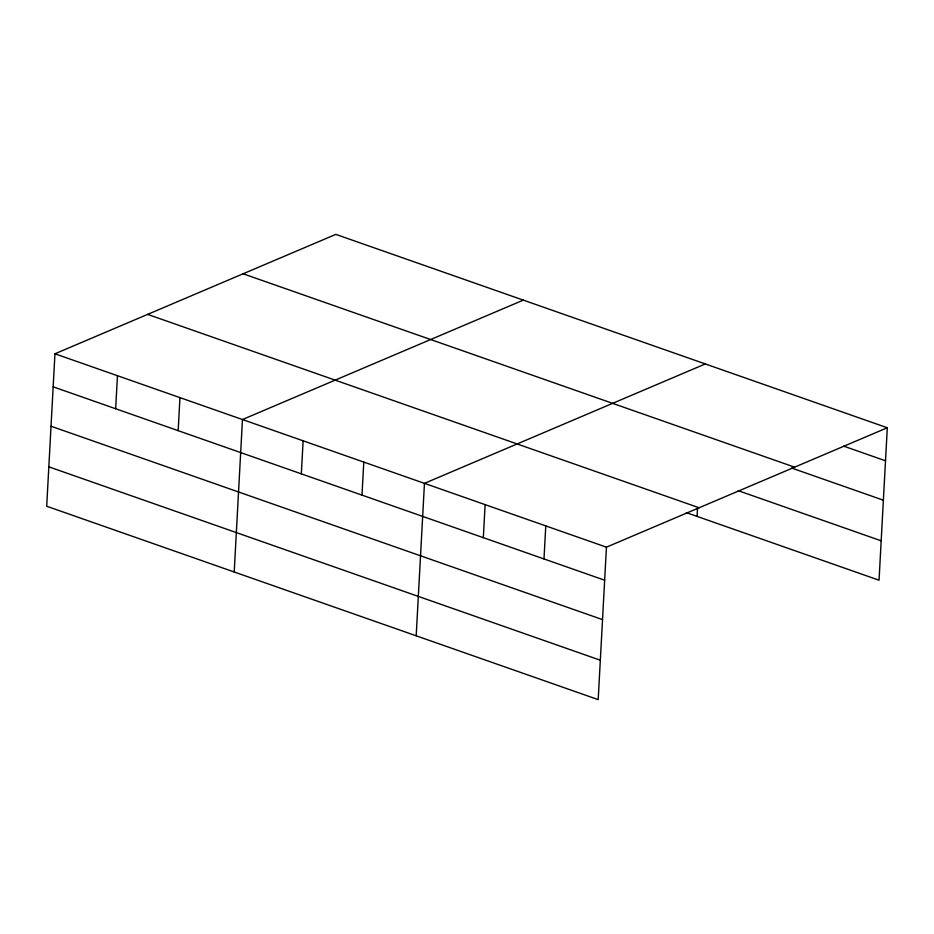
<?xml version="1.0" encoding="UTF-8"?>
<svg xmlns="http://www.w3.org/2000/svg" width="934" height="934" viewBox="0 0 934 934"><rect width="100%" height="100%" fill="white"/><g stroke="black" fill="none" stroke-linecap="round" stroke-linejoin="round"><path stroke-width="1.4" d="M887.3 427.76L335.808 234.376L54.954 353.788L46.7 506.24L598.192 699.624L606.446 547.172L887.3 427.76L879.046 580.212L686.268 512.614M115.664 408.742L117.462 375.702M178.172 430.667L179.958 397.627M234.2 571.993L242.466 419.541L523.32 300.129M301.332 473.853L303.13 440.813M361.995 495.125L363.793 462.085M416.19 635.809L424.456 483.357L705.31 363.945M483.322 537.669L485.12 504.629M543.985 558.941L545.783 525.9M697.056 516.397L697.511 507.944M843.717 446.148L885.514 460.801M243.132 273.779L794.612 467.163M791.705 468.062L883.377 500.204M738.28 490.7L881.182 540.809M147.642 314.384L699.122 507.769M54.954 353.788L606.446 547.172M53.168 386.828L604.648 580.212M51.031 426.231L602.523 619.616M48.837 466.837L600.317 660.221"/></g></svg>
